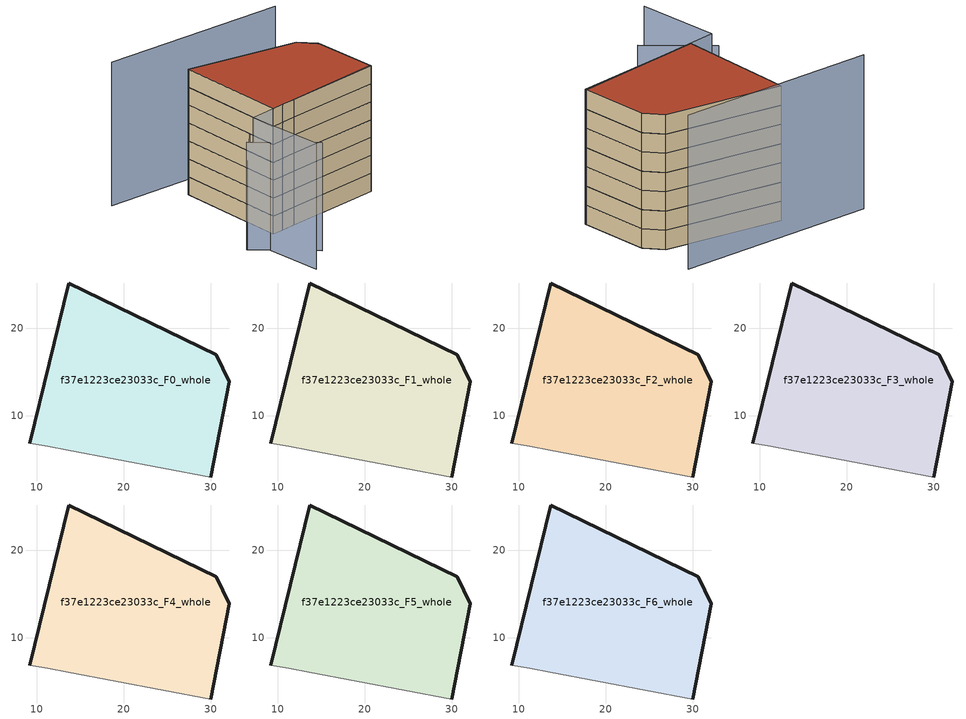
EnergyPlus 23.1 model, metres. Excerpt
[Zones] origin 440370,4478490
f37e1223ce23033c_F0_whole
 floor ground (EU_floor_Construction): 30,2.95 32.09,13.91 30.6,17 13.66,25.22 9.21,6.84 11.28,6.46 13.65,6.04 z0
 wall outside (EU_wall_Construction): 9.21,6.84 13.66,25.22 30.6,17 32.09,13.91 30,2.95 z0:3
 wall adiabatic (EU_wall_Construction): 30,2.95 13.65,6.04 11.28,6.46 9.21,6.84 z0:3
f37e1223ce23033c_F1_whole
 floor to f37e1223ce23033c_F0_whole (EU_floor_Construction): 30,2.95 32.09,13.91 30.6,17 13.66,25.22 9.21,6.84 11.28,6.46 13.65,6.04 z3
 wall outside (EU_wall_Construction): 9.21,6.84 13.66,25.22 30.6,17 32.09,13.91 30,2.95 z3:6
 wall adiabatic (EU_wall_Construction): 30,2.95 13.65,6.04 11.28,6.46 9.21,6.84 z3:6
f37e1223ce23033c_F2_whole
 floor to f37e1223ce23033c_F1_whole (EU_floor_Construction): 30,2.95 32.09,13.91 30.6,17 13.66,25.22 9.21,6.84 11.28,6.46 13.65,6.04 z6
 wall outside (EU_wall_Construction): 9.21,6.84 13.66,25.22 30.6,17 32.09,13.91 30,2.95 z6:9
 wall adiabatic (EU_wall_Construction): 30,2.95 13.65,6.04 11.28,6.46 9.21,6.84 z6:9
f37e1223ce23033c_F3_whole
 floor to f37e1223ce23033c_F2_whole (EU_floor_Construction): 30,2.95 32.09,13.91 30.6,17 13.66,25.22 9.21,6.84 11.28,6.46 13.65,6.04 z9
 wall outside (EU_wall_Construction): 9.21,6.84 13.66,25.22 30.6,17 32.09,13.91 30,2.95 z9:12
 wall adiabatic (EU_wall_Construction): 30,2.95 13.65,6.04 11.28,6.46 9.21,6.84 z9:12
f37e1223ce23033c_F4_whole
 floor to f37e1223ce23033c_F3_whole (EU_floor_Construction): 30,2.95 32.09,13.91 30.6,17 13.66,25.22 9.21,6.84 11.28,6.46 13.65,6.04 z12
 wall outside (EU_wall_Construction): 9.21,6.84 13.66,25.22 30.6,17 32.09,13.91 30,2.95 z12:15
 wall adiabatic (EU_wall_Construction): 30,2.95 13.65,6.04 11.28,6.46 9.21,6.84 z12:15
f37e1223ce23033c_F5_whole
 floor to f37e1223ce23033c_F4_whole (EU_floor_Construction): 30,2.95 32.09,13.91 30.6,17 13.66,25.22 9.21,6.84 11.28,6.46 13.65,6.04 z15
 wall outside (EU_wall_Construction): 9.21,6.84 13.66,25.22 30.6,17 32.09,13.91 30,2.95 z15:18
 wall adiabatic (EU_wall_Construction): 30,2.95 13.65,6.04 11.28,6.46 9.21,6.84 z15:18
f37e1223ce23033c_F6_whole
 floor to f37e1223ce23033c_F5_whole (EU_floor_Construction): 30,2.95 32.09,13.91 30.6,17 13.66,25.22 9.21,6.84 11.28,6.46 13.65,6.04 z18
 wall outside (EU_wall_Construction): 9.21,6.84 13.66,25.22 30.6,17 32.09,13.91 30,2.95 z18:21
 wall adiabatic (EU_wall_Construction): 30,2.95 13.65,6.04 11.28,6.46 9.21,6.84 z18:21
 roof outside (EU_roof_Construction): 30.6,17 32.09,13.91 30,2.95 13.65,6.04 11.28,6.46 9.21,6.84 13.66,25.22 z21
shading: 2.69,-5.33 5,7.59 / 5,7.59 30.03,3.12 z0:21; 34.13,23.14 4.01,32.67 z0:24; 2.51,7.13 8.62,-2.52 z0:18; 14.27,14.19 2.52,7.11 z0:15
[Building]
EU S2 Campaign: North Axis=0; Terrain=City; Solar Distribution=FullExterior
[Site:Location]
Madrid: Latitude=40.5; Longitude=-3.5; Time Zone=1; Elevation=609
[SizingPeriod:WeatherFileDays]
AnnualSizingPeriod: Begin Month=1; Begin Day of Month=1; End Month=12; End Day of Month=31; Day of Week for Start Day=Monday; Use Weather File Daylight Saving Period=No; Use Weather File Rain and Snow Indicators=No
[MATERIAL]
EU_InternalMass_Material: Roughness=MediumRough; Thickness=0.1; Conductivity=1; Density=1800; Specific Heat=900; Thermal Absorptance=0.9; Solar Absorptance=0.7; Visible Absorptance=0.7
[MATERIAL:NOMASS] Roughness=MediumRough; Thermal Absorptance=0.9; Solar Absorptance=0.7; Visible Absorptance=0.7
Name | Thermal Resistance
EU_wall_NoMass | 0.419739
EU_roof_NoMass | 0.352165
EU_floor_NoMass | 0.608284
[CONSTRUCTION]
EU_wall_Construction: EU_wall_NoMass
EU_roof_Construction: EU_roof_NoMass
EU_floor_Construction: EU_floor_NoMass
EU_InternalMass_Construction: EU_InternalMass_Material
[ZONE] Type=1; Multiplier=1; Ceiling Height=autocalculate; Volume=996.849; Floor Area=autocalculate; Part of Total Floor Area=Yes
f37e1223ce23033c_F0_whole; f37e1223ce23033c_F1_whole; f37e1223ce23033c_F2_whole; f37e1223ce23033c_F3_whole; f37e1223ce23033c_F4_whole; f37e1223ce23033c_F5_whole; f37e1223ce23033c_F6_whole
[INTERNALMASS] Construction=EU_InternalMass_Construction; Surface Area=315.449
Name | Zone or ZoneList
f37e1223ce23033c_F0_whole_EU_InternalMass | f37e1223ce23033c_F0_whole
f37e1223ce23033c_F1_whole_EU_InternalMass | f37e1223ce23033c_F1_whole
f37e1223ce23033c_F2_whole_EU_InternalMass | f37e1223ce23033c_F2_whole
f37e1223ce23033c_F3_whole_EU_InternalMass | f37e1223ce23033c_F3_whole
f37e1223ce23033c_F4_whole_EU_InternalMass | f37e1223ce23033c_F4_whole
f37e1223ce23033c_F5_whole_EU_InternalMass | f37e1223ce23033c_F5_whole
f37e1223ce23033c_F6_whole_EU_InternalMass | f37e1223ce23033c_F6_whole
[OTHEREQUIPMENT] Fuel Type=Electricity; Design Level Calculation Method=Watts/Area; Power per Zone Floor Area=1; Fraction Latent=0; Fraction Radiant=0; Fraction Lost=0; Carbon Dioxide Generation Rate=0; EndUse Subcategory=EU_Step8_InternalGains
Name | Zone or ZoneList or Space or SpaceList | Schedule
EU_Step8_InternalGain_f37e1223ce23033c_F0_whole_f000 | f37e1223ce23033c_F0_whole | EU_Step8_GainSchedule_f37e1223ce23033c_F0_whole_f000
EU_Step8_InternalGain_f37e1223ce23033c_F1_whole_f000 | f37e1223ce23033c_F1_whole | EU_Step8_GainSchedule_f37e1223ce23033c_F1_whole_f000
EU_Step8_InternalGain_f37e1223ce23033c_F2_whole_f000 | f37e1223ce23033c_F2_whole | EU_Step8_GainSchedule_f37e1223ce23033c_F2_whole_f000
EU_Step8_InternalGain_f37e1223ce23033c_F3_whole_f000 | f37e1223ce23033c_F3_whole | EU_Step8_GainSchedule_f37e1223ce23033c_F3_whole_f000
EU_Step8_InternalGain_f37e1223ce23033c_F4_whole_f000 | f37e1223ce23033c_F4_whole | EU_Step8_GainSchedule_f37e1223ce23033c_F4_whole_f000
EU_Step8_InternalGain_f37e1223ce23033c_F5_whole_f000 | f37e1223ce23033c_F5_whole | EU_Step8_GainSchedule_f37e1223ce23033c_F5_whole_f000
EU_Step8_InternalGain_f37e1223ce23033c_F6_whole_f000 | f37e1223ce23033c_F6_whole | EU_Step8_GainSchedule_f37e1223ce23033c_F6_whole_f000
[ZONEVENTILATION:DESIGNFLOWRATE] Schedule=EU_AlwaysOn; Design Flow Rate Calculation Method=AirChanges/Hour; Air Changes per Hour=0.703302; Ventilation Type=Natural; Fan Pressure Rise=0; Fan Total Efficiency=1; Constant Term Coefficient=1; Temperature Term Coefficient=0; Velocity Term Coefficient=0; Velocity Squared Term Coefficient=0; Minimum Indoor Temperature=-100; Maximum Indoor Temperature=100; Delta Temperature=-100; Minimum Outdoor Temperature=-100; Maximum Outdoor Temperature=100; Maximum Wind Speed=40
Name | Zone or ZoneList or Space or SpaceList
EU_ConstantAir_f37e1223ce23033c_F0_whole | f37e1223ce23033c_F0_whole
EU_ConstantAir_f37e1223ce23033c_F1_whole | f37e1223ce23033c_F1_whole
EU_ConstantAir_f37e1223ce23033c_F2_whole | f37e1223ce23033c_F2_whole
EU_ConstantAir_f37e1223ce23033c_F3_whole | f37e1223ce23033c_F3_whole
EU_ConstantAir_f37e1223ce23033c_F4_whole | f37e1223ce23033c_F4_whole
EU_ConstantAir_f37e1223ce23033c_F5_whole | f37e1223ce23033c_F5_whole
EU_ConstantAir_f37e1223ce23033c_F6_whole | f37e1223ce23033c_F6_whole
[HVACTEMPLATE:THERMOSTAT] Constant Heating Setpoint=20; Constant Cooling Setpoint=50
EU_HeatOnly_f37e1223ce23033c_F0_whole; EU_HeatOnly_f37e1223ce23033c_F1_whole; EU_HeatOnly_f37e1223ce23033c_F2_whole; EU_HeatOnly_f37e1223ce23033c_F3_whole; EU_HeatOnly_f37e1223ce23033c_F4_whole; EU_HeatOnly_f37e1223ce23033c_F5_whole; EU_HeatOnly_f37e1223ce23033c_F6_whole
[HVACTEMPLATE:ZONE:IDEALLOADSAIRSYSTEM] System Availability Schedule=EU_AlwaysOn; Maximum Heating Supply Air Temperature=50; Minimum Cooling Supply Air Temperature=13; Maximum Heating Supply Air Humidity Ratio=0.0156; Minimum Cooling Supply Air Humidity Ratio=0.0077; Heating Limit=NoLimit; Cooling Limit=NoLimit; Heating Availability Schedule=EU_AlwaysOn; Cooling Availability Schedule=EU_CoolingOff; Dehumidification Control Type=ConstantSensibleHeatRatio; Cooling Sensible Heat Ratio=0.7; Dehumidification Setpoint=60; Humidification Control Type=None; Humidification Setpoint=30; Outdoor Air Method=None; Outdoor Air Flow Rate per Person=0.00944; Outdoor Air Flow Rate per Zone Floor Area=0; Outdoor Air Flow Rate per Zone=0; Demand Controlled Ventilation Type=None; Outdoor Air Economizer Type=NoEconomizer; Heat Recovery Type=None; Sensible Heat Recovery Effectiveness=0.7; Latent Heat Recovery Effectiveness=0.65
Name | Template Thermostat
f37e1223ce23033c_F0_whole | EU_HeatOnly_f37e1223ce23033c_F0_whole
f37e1223ce23033c_F1_whole | EU_HeatOnly_f37e1223ce23033c_F1_whole
f37e1223ce23033c_F2_whole | EU_HeatOnly_f37e1223ce23033c_F2_whole
f37e1223ce23033c_F3_whole | EU_HeatOnly_f37e1223ce23033c_F3_whole
f37e1223ce23033c_F4_whole | EU_HeatOnly_f37e1223ce23033c_F4_whole
f37e1223ce23033c_F5_whole | EU_HeatOnly_f37e1223ce23033c_F5_whole
f37e1223ce23033c_F6_whole | EU_HeatOnly_f37e1223ce23033c_F6_whole
[SIZING:ZONE] Zone Cooling Design Supply Air Temperature Input Method=SupplyAirTemperature; Zone Cooling Design Supply Air Temperature=13; Zone Heating Design Supply Air Temperature Input Method=SupplyAirTemperature; Zone Heating Design Supply Air Temperature=50; Zone Cooling Design Supply Air Humidity Ratio=0.008; Zone Heating Design Supply Air Humidity Ratio=0.008; Cooling Design Air Flow Method=DesignDay; Cooling Design Air Flow Rate=0; Cooling Minimum Air Flow per Zone Floor Area=0.000762; Cooling Minimum Air Flow=0; Cooling Minimum Air Flow Fraction=0.2; Heating Design Air Flow Method=DesignDay; Heating Design Air Flow Rate=0; Heating Maximum Air Flow per Zone Floor Area=0.002032; Heating Maximum Air Flow=0.141576; Heating Maximum Air Flow Fraction=0.3; Account for Dedicated Outdoor Air System=No; Dedicated Outdoor Air System Control Strategy=NeutralSupplyAir; Dedicated Outdoor Air Low Setpoint Temperature for Design=autosize; Dedicated Outdoor Air High Setpoint Temperature for Design=autosize; Zone Load Sizing Method=Sensible Load Only No Latent Load; Zone Latent Cooling Design Supply Air Humidity Ratio Input Method=HumidityRatioDifference; Zone Cooling Design Supply Air Humidity Ratio Difference=0.005; Zone Latent Heating Design Supply Air Humidity Ratio Input Method=HumidityRatioDifference; Zone Humidification Design Supply Air Humidity Ratio Difference=0.005
f37e1223ce23033c_F0_whole; f37e1223ce23033c_F1_whole; f37e1223ce23033c_F2_whole; f37e1223ce23033c_F3_whole; f37e1223ce23033c_F4_whole; f37e1223ce23033c_F5_whole; f37e1223ce23033c_F6_whole
[SCHEDULE:CONSTANT]
Name | Hourly Value
EU_AlwaysOn | 1
EU_CoolingOff | 0
[SCHEDULE:FILE] Column Number=1; Rows to Skip at Top=0; Number of Hours of Data=8760; Column Separator=Comma; Interpolate to Timestep=No; Minutes per Item=60; Adjust Schedule for Daylight Savings=Yes
Name | File
EU_Step8_GainSchedule_f37e1223ce23033c_F0_whole_f000 | ../../schedules/f37e1223ce23033c/f37e1223ce23033c_F0_whole_f000_gain.csv
EU_Step8_GainSchedule_f37e1223ce23033c_F1_whole_f000 | ../../schedules/f37e1223ce23033c/f37e1223ce23033c_F1_whole_f000_gain.csv
EU_Step8_GainSchedule_f37e1223ce23033c_F2_whole_f000 | ../../schedules/f37e1223ce23033c/f37e1223ce23033c_F2_whole_f000_gain.csv
EU_Step8_GainSchedule_f37e1223ce23033c_F3_whole_f000 | ../../schedules/f37e1223ce23033c/f37e1223ce23033c_F3_whole_f000_gain.csv
EU_Step8_GainSchedule_f37e1223ce23033c_F4_whole_f000 | ../../schedules/f37e1223ce23033c/f37e1223ce23033c_F4_whole_f000_gain.csv
EU_Step8_GainSchedule_f37e1223ce23033c_F5_whole_f000 | ../../schedules/f37e1223ce23033c/f37e1223ce23033c_F5_whole_f000_gain.csv
EU_Step8_GainSchedule_f37e1223ce23033c_F6_whole_f000 | ../../schedules/f37e1223ce23033c/f37e1223ce23033c_F6_whole_f000_gain.csv
